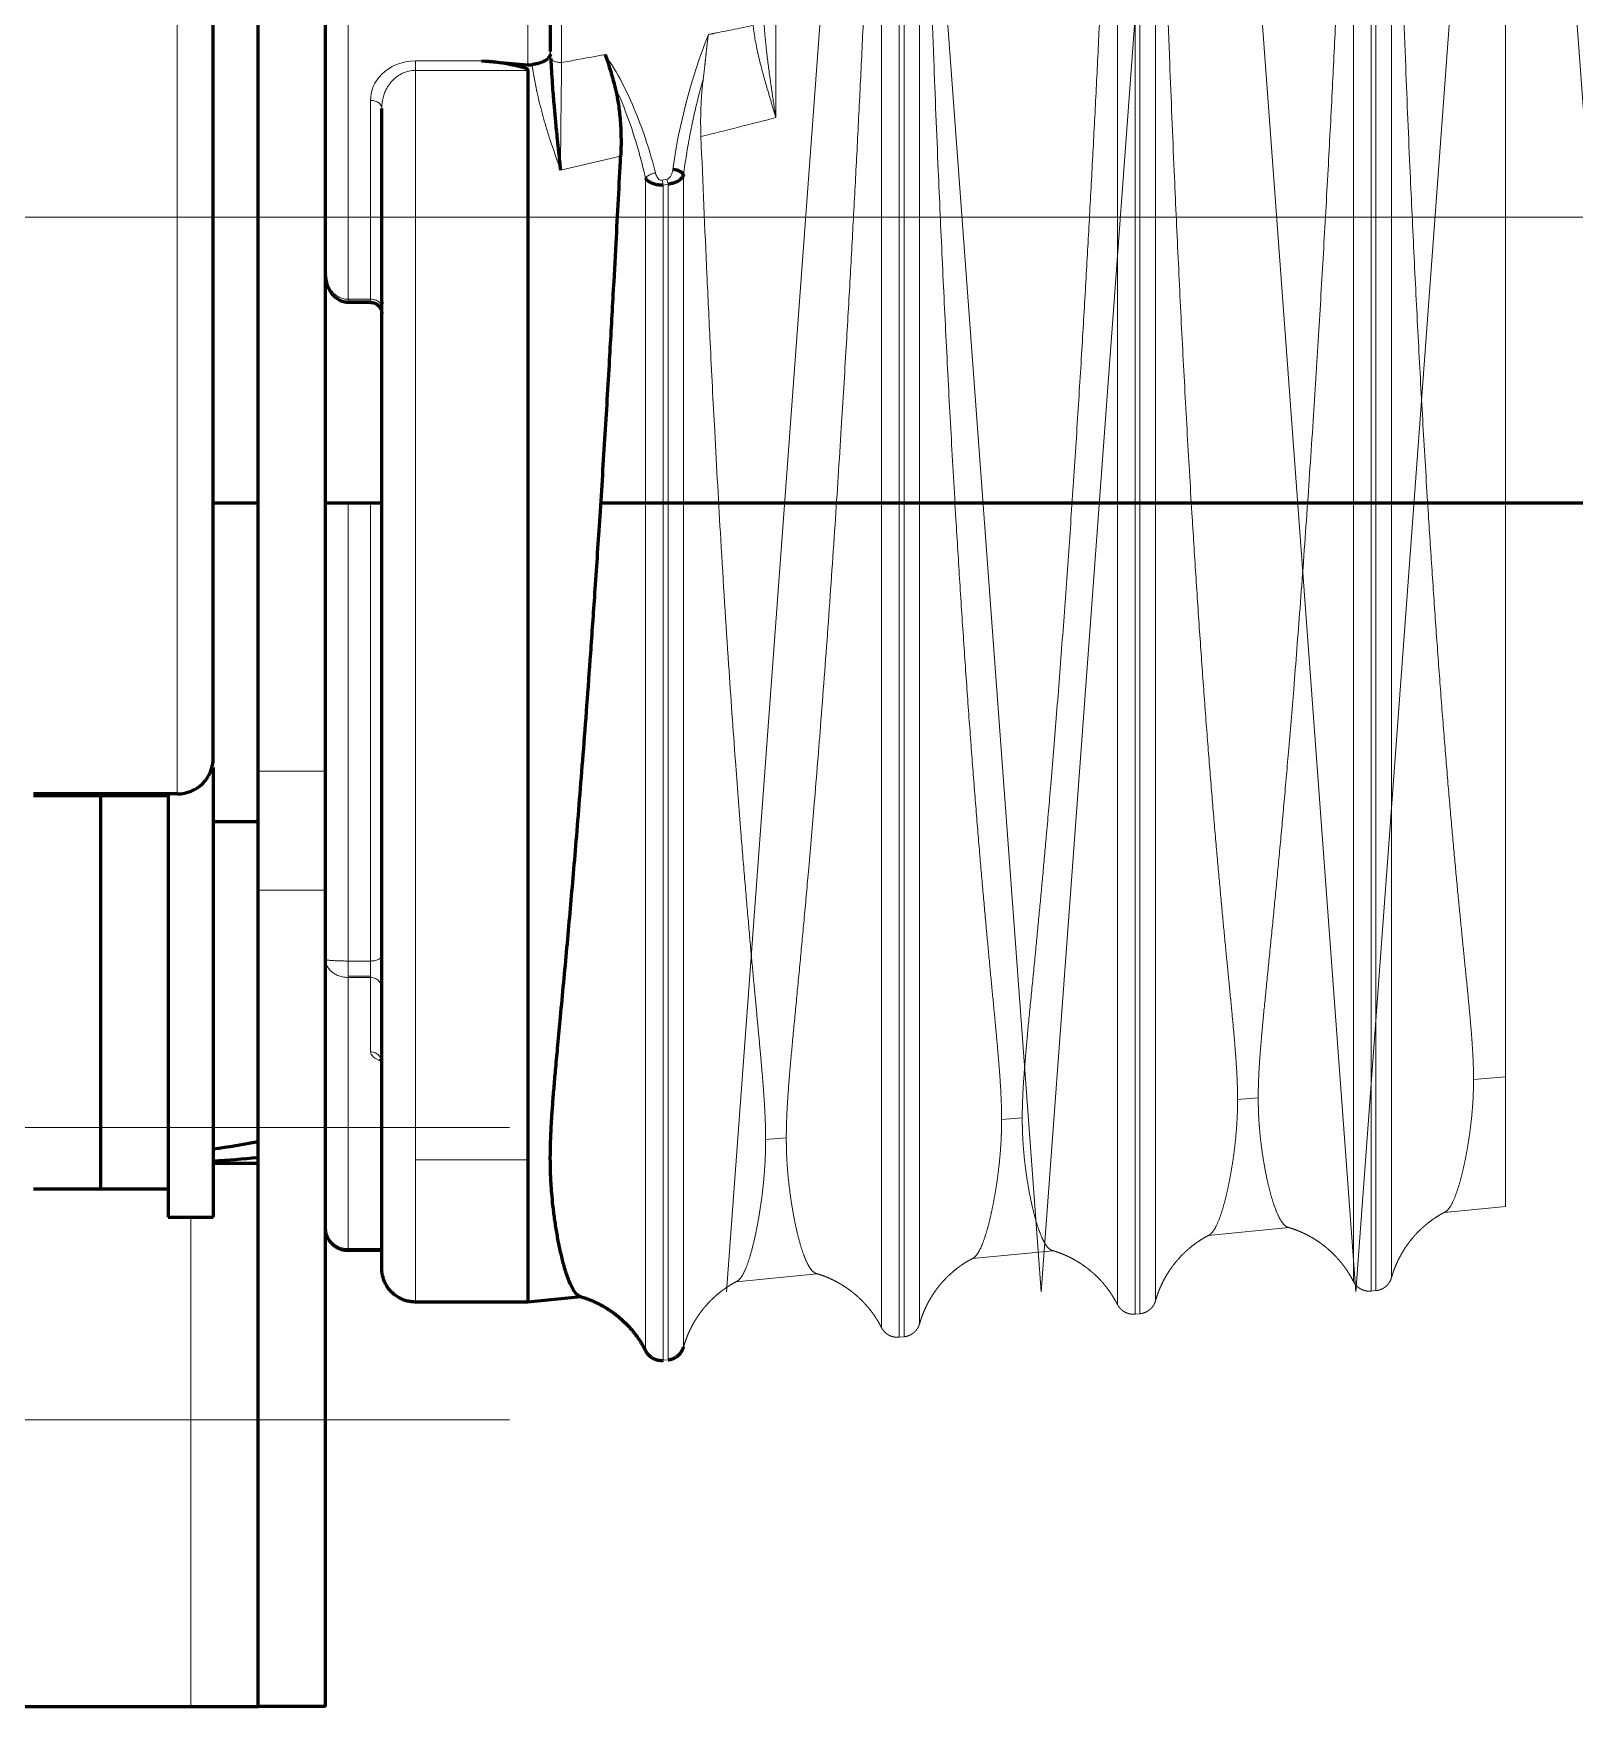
# Model space of a CAD drawing. Header units: millimetres. Extents: x 0 to 1680, y 0 to 594.
# Drawn here: x 594.51 to 596.31, y 228.252 to 230.205 of the extents above; entities that cross this region are included whole.
import ezdxf

# ---------------------------------------------------------------- set-up
doc = ezdxf.new("R2010")
doc.units = ezdxf.units.MM
for name, pattern in [('K5LT_AXLED', [19.5, 15, -1.5, 1.5, -1.5]), ('K5LT_BASIC', [0]), ('K5LT_DASHED', [6, 4, -2]), ('K5LT_THIN', [0])]:
    doc.linetypes.add(name, pattern=pattern)
doc.layers.add('Системный слой', color=7, linetype='Continuous')

# ---------------------------------------------------------------- blocks, each defined once
blk = doc.blocks.new('U43')
at = {"layer": 'Системный слой', "color": 30, "linetype": 'K5LT_AXLED', "lineweight": 18, "true_color": 0xff8000}
for p, q in [((587.7063, 229.9907), (595.7226, 229.9907)), ((590.8038, 228.9276), (595.0663, 228.9276)), ((590.8038, 228.5863), (595.0663, 228.5863))]:
    blk.add_line(p, q, dxfattribs=at)
blk = doc.blocks.new('U55')
at = {"layer": 'Системный слой', "color": 30, "linetype": 'K5LT_AXLED', "lineweight": 18, "true_color": 0xff8000}
for q in [(595.3196, 228.7357), (595.6871, 228.7357)]:
    blk.add_line((595.5034, 231.2295), q, dxfattribs=at)
blk = doc.blocks.new('U56')
at = {"layer": 'Системный слой', "color": 30, "linetype": 'K5LT_AXLED', "lineweight": 18, "true_color": 0xff8000}
for q in [(595.6871, 228.7357), (596.0546, 228.7357)]:
    blk.add_line((595.8709, 231.2295), q, dxfattribs=at)
blk = doc.blocks.new('U57')
at = {"layer": 'Системный слой', "color": 30, "linetype": 'K5LT_AXLED', "lineweight": 18, "true_color": 0xff8000}
for q in [(596.4221, 228.7357), (596.7896, 228.7357)]:
    blk.add_line((596.6059, 231.2295), q, dxfattribs=at)
blk = doc.blocks.new('U58')
at = {"layer": 'Системный слой', "color": 30, "linetype": 'K5LT_AXLED', "lineweight": 18, "true_color": 0xff8000}
for q in [(596.0546, 228.7357), (596.4221, 228.7357)]:
    blk.add_line((596.2384, 231.2295), q, dxfattribs=at)
blk = doc.blocks.new('U59')
at = {"layer": 'Системный слой', "color": 30, "linetype": 'K5LT_AXLED', "lineweight": 18, "true_color": 0xff8000}
for q in [(596.7896, 228.7357), (597.1571, 228.7357)]:
    blk.add_line((596.9734, 231.2295), q, dxfattribs=at)
blk = doc.blocks.new('U60')
at = {"layer": 'Системный слой', "color": 30, "linetype": 'K5LT_AXLED', "lineweight": 18, "true_color": 0xff8000}
for q in [(597.1571, 228.7357), (597.5246, 228.7357)]:
    blk.add_line((597.3409, 231.2295), q, dxfattribs=at)
blk = doc.blocks.new('U61')
at = {"layer": 'Системный слой', "color": 30, "linetype": 'K5LT_AXLED', "lineweight": 18, "true_color": 0xff8000}
for q in [(597.5246, 228.7357), (597.8921, 228.7357)]:
    blk.add_line((597.7084, 231.2295), q, dxfattribs=at)
blk = doc.blocks.new('U54')
at = {"layer": 'Системный слой'}
for name in ['U55', 'U56', 'U58', 'U57', 'U59', 'U60', 'U61']:
    blk.add_blockref(name, (0, 0), dxfattribs=at)

msp = doc.modelspace()

# ---------------------------------------------------------------- linework, layer by layer
at = {"layer": 'Системный слой', "color": 7, "linetype": 'K5LT_DASHED', "lineweight": 18}
for p, q in [((595.52128, 228.68288), (595.52128, 230.93294)), ((595.52696, 228.68343), (595.52696, 230.93251)), ((595.79691, 228.70981), (595.79691, 230.91226)), ((595.80258, 228.71036), (595.80258, 230.91183)), ((596.07253, 228.73674), (596.07253, 230.89158)), ((596.07821, 228.73729), (596.07821, 230.89115)), ((595.50053, 228.69424), (595.50053, 230.74862)), ((595.54512, 228.6986), (595.54512, 230.74591)), ((595.77616, 228.72117), (595.77616, 230.73185)), ((595.82074, 228.72553), (595.82074, 230.72914)), ((596.05178, 228.7481), (596.05178, 230.71508)), ((596.09637, 228.75246), (596.09637, 230.71237)), ((596.22944, 230.53331), (596.22944, 228.98706)), ((595.37712, 230.24659), (595.37712, 230.10709)), ((596.22944, 228.98706), (596.19218, 228.98389)), ((596.22944, 228.98706), (596.22944, 228.83553)), ((595.94069, 228.96251), (595.91656, 228.96045)), ((595.66506, 228.93907), (595.64093, 228.93702)), ((595.38944, 228.91564), (595.36531, 228.91358)), ((596.22944, 228.83553), (596.15783, 228.82853)), ((595.97676, 228.81084), (595.8822, 228.8016)), ((595.70113, 228.78391), (595.60658, 228.77467)), ((595.42551, 228.75698), (595.33095, 228.74774)), ((596.07253, 228.73674), (596.07821, 228.73729)), ((595.79691, 228.70981), (595.80258, 228.71036)), ((595.52128, 228.68288), (595.52696, 228.68343)), ((595.24566, 228.65595), (595.25133, 228.65651))]:
    msp.add_line(p, q, dxfattribs=at)
at = {"layer": 'Системный слой', "color": 5, "linetype": 'K5LT_BASIC', "lineweight": 60, "true_color": 0x0000ff}
for p, q in [((595.11381, 230.76085), (595.11381, 230.18445)), ((594.77256, 229.34399), (594.77256, 230.55842)), ((594.85131, 229.34399), (594.85131, 230.55842)), ((594.72006, 229.35936), (594.72006, 230.42738)), ((594.72006, 229.57724), (594.72006, 230.2728)), ((595.03335, 230.17333), (595.08756, 230.16876)), ((595.11147, 230.17652), (595.11122, 230.17626)), ((595.08756, 230.16226), (595.08756, 228.88997)), ((594.91694, 228.76334), (594.91694, 230.11778)), ((594.91694, 229.89152), (594.91694, 230.11778)), ((594.85131, 229.92566), (594.85131, 229.92558)), ((594.90381, 229.89133), (594.87756, 229.89133)), ((594.91694, 229.89152), (594.91694, 229.88953)), ((594.72006, 229.6573), (594.77256, 229.6573)), ((594.85131, 229.6573), (594.91694, 229.6573)), ((595.17291, 229.6573), (628.44652, 229.6573)), ((594.7185, 229.348), (594.72006, 229.348)), ((594.72006, 229.348), (594.72006, 228.823)), ((594.77256, 229.20497), (594.77256, 229.34399)), ((594.85131, 229.20497), (594.85131, 229.34399)), ((594.67806, 229.31736), (594.51006, 229.31736)), ((594.58881, 229.31519), (594.51006, 229.31519)), ((594.58881, 228.85581), (594.58881, 229.31519)), ((594.66756, 229.31519), (594.58881, 229.31519)), ((594.58881, 229.31476), (594.58881, 229.31519)), ((594.58881, 228.85581), (594.58881, 229.31476)), ((594.66756, 229.31736), (594.66756, 228.823)), ((594.72006, 229.285), (594.77256, 229.285)), ((594.77256, 228.25161), (594.77256, 229.20497)), ((594.85131, 228.25161), (594.85131, 229.20497)), ((594.72006, 228.886), (594.77256, 228.886)), ((595.08756, 228.88997), (595.08756, 228.72397)), ((594.58881, 228.85581), (594.51006, 228.85581)), ((594.66756, 228.85581), (594.58881, 228.85581)), ((594.66756, 228.823), (594.72006, 228.823)), ((594.91694, 228.7841), (594.87756, 228.7841)), ((595.08756, 228.72396), (594.95631, 228.72396)), ((595.14988, 228.73005), (595.08756, 228.72396)), ((593.90631, 228.25161), (594.69381, 228.25161)), ((594.69381, 228.25161), (594.77256, 228.25161)), ((594.85131, 228.25161), (594.77256, 228.25161))]:
    msp.add_line(p, q, dxfattribs=at)
at = {"layer": 'Системный слой', "color": 7, "linetype": 'K5LT_THIN', "lineweight": 18}
for p, q in [((594.87756, 230.74195), (594.87756, 229.89501)), ((595.08756, 230.16876), (595.08756, 230.74195)), ((595.12694, 230.75148), (595.12694, 230.17131)), ((594.67806, 230.45718), (594.67806, 229.31736)), ((594.95631, 230.17333), (595.03335, 230.17333)), ((594.95631, 230.16226), (594.95631, 230.17333)), ((595.08756, 230.16226), (594.95631, 230.16226)), ((594.95631, 230.16226), (594.95631, 228.88997)), ((594.90381, 229.89501), (594.90381, 230.12722)), ((595.19595, 230.06218), (595.12566, 230.04568)), ((595.22491, 228.66732), (595.22491, 230.03649)), ((595.24438, 230.03393), (595.25005, 230.03505)), ((595.26949, 228.67167), (595.26949, 230.04037)), ((595.25133, 230.02944), (595.24566, 230.02832)), ((595.24566, 228.65595), (595.24566, 230.02832)), ((595.25133, 228.65651), (595.25133, 230.02944)), ((594.85131, 229.92566), (594.85131, 229.92558)), ((594.87756, 229.89501), (594.90381, 229.89501)), ((594.87756, 229.89303), (594.87756, 229.89501)), ((594.87756, 229.89303), (594.90381, 229.89303)), ((594.87756, 229.89133), (594.87756, 229.89303)), ((594.90381, 229.89303), (594.90381, 229.89501)), ((594.90381, 229.89133), (594.90381, 229.89303)), ((594.87756, 229.6573), (594.87756, 229.12221)), ((594.90381, 229.12221), (594.90381, 229.6573)), ((594.85131, 229.34399), (594.77256, 229.34399)), ((594.85131, 229.20497), (594.77256, 229.20497)), ((594.87756, 229.12221), (594.90381, 229.12221)), ((594.87756, 229.12221), (594.87756, 229.10432)), ((594.90381, 229.12221), (594.90381, 229.10432)), ((594.87756, 229.10432), (594.87756, 229.10307)), ((594.87756, 229.10432), (594.90381, 229.10432)), ((594.87756, 229.10307), (594.87756, 228.78635)), ((594.90381, 229.10307), (594.87756, 229.10307)), ((594.90381, 229.10432), (594.90381, 229.10307)), ((594.90381, 229.01623), (594.90381, 229.10307)), ((594.95631, 228.88997), (595.08756, 228.88997)), ((594.95631, 228.88997), (594.95631, 228.72396)), ((594.69381, 228.823), (594.69381, 228.25161)), ((594.87756, 228.78635), (594.91694, 228.78635)), ((594.87756, 228.78635), (594.87756, 228.7841))]:
    msp.add_line(p, q, dxfattribs=at)
at = {"layer": 'Системный слой', "color": 30, "linetype": 'K5LT_AXLED', "lineweight": 18, "true_color": 0xff8000}
msp.add_line((585.63256, 229.99068), (661.9513, 229.99068), dxfattribs=at)
at = {"layer": 'Системный слой', "color": 7, "linetype": 'K5LT_THIN', "lineweight": 18}
for centre, radius, start, end in [((639.56681, 229.65703), 44.44285, 179.336981, 179.498952), ((595.14214, 230.00773), 0.10554, 11.2485, 14.37346), ((595.14804, 230.00885), 0.10533, 11.27441, 14.39955)]:
    msp.add_arc(centre, radius, start, end, dxfattribs=at)
at = {"layer": 'Системный слой', "color": 5, "linetype": 'K5LT_BASIC', "lineweight": 60, "true_color": 0x0000ff}
for centre, radius, start, end in [((595.08935, 230.18972), 0.02104, 265.13092, 278.60316), ((594.67806, 229.35936), 0.042, 270, 0)]:
    msp.add_arc(centre, radius, start, end, dxfattribs=at)
for centre, start_param, end_param in [((594.68572, 229.0855), 4.7277641, 4.8241751), ((594.82003, 229.0855), 4.4816555, 4.5783551)]:
    msp.add_ellipse(centre, major_axis=(0.54751, 0.07717), ratio=0.3360168, start_param=start_param, end_param=end_param, dxfattribs=at)
at = {"layer": 'Системный слой', "color": 7, "linetype": 'K5LT_DASHED', "lineweight": 18}
for points, knots in [([(595.38944, 228.91564), (595.38944, 228.92029), (595.38957, 228.93005), (595.3902, 228.94657), (595.3914, 228.96652), (595.39347, 228.99296), (595.39665, 229.02799), (595.40081, 229.07128), (595.40543, 229.11928), (595.41029, 229.17106), (595.4157, 229.23084), (595.42215, 229.30563), (595.42979, 229.40005), (595.43811, 229.51078), (595.44623, 229.62784), (595.45332, 229.73792), (595.45916, 229.83446), (595.46394, 229.91777), (595.46814, 229.99438), (595.47208, 230.06943), (595.47589, 230.14528), (595.47956, 230.22185), (595.4831, 230.29898), (595.48643, 230.37519), (595.48952, 230.44914), (595.49232, 230.51955), (595.49482, 230.58525), (595.4969, 230.64243), (595.49851, 230.68863), (595.49967, 230.7226), (595.50028, 230.741), (595.50053, 230.74862)], [0, 0, 0, 0, 0.5382859, 1.0757635, 1.6706705, 2.3929289, 3.3241449, 4.3677947, 5.4051982, 6.3813879, 7.4447326, 8.7702029, 10.3892509, 12.2297133, 14.0795086, 15.7757178, 17.1757775, 18.3697817, 19.4706051, 20.5867136, 21.718107, 22.8571429, 24, 25.1428571, 26.2857143, 27.4285714, 28.5714286, 29.7142857, 30.6666667, 31.4285714, 32, 32, 32, 32]), ([(595.54512, 230.74591), (595.54594, 230.70438), (595.54736, 230.63908), (595.54987, 230.5394), (595.55252, 230.44396), (595.55638, 230.3201), (595.56123, 230.18395), (595.56645, 230.05456), (595.57146, 229.94226), (595.57645, 229.83925), (595.5818, 229.73759), (595.58704, 229.64595), (595.59208, 229.56409), (595.59679, 229.49211), (595.60159, 229.42314), (595.60636, 229.3587), (595.61103, 229.2993), (595.61541, 229.24634), (595.61957, 229.19861), (595.6234, 229.1563), (595.62701, 229.11777), (595.63055, 229.08075), (595.63382, 229.04665), (595.63651, 229.01739), (595.63832, 228.99557), (595.63949, 228.9789), (595.64024, 228.96553), (595.64068, 228.95435), (595.64087, 228.94607), (595.64092, 228.94072), (595.64093, 228.93793), (595.64093, 228.93716), (595.64093, 228.93702)], [0, 0, 0, 0, 2.3571429, 3.5357143, 5.1071429, 7.0714286, 9.4285714, 11.3928571, 12.9642857, 14.5357143, 16.1071429, 17.6785714, 18.8571429, 20.0357143, 21.1924603, 22.327381, 23.4186508, 24.4880952, 25.4724206, 26.3934524, 27.2097222, 27.9845238, 28.8082931, 29.5195222, 30.118211, 30.5541611, 31.0097542, 31.4830864, 31.9526113, 32.3641019, 32.7194618, 33, 33, 33, 33]), ([(595.66506, 228.93907), (595.66506, 228.94359), (595.66519, 228.95304), (595.66581, 228.96905), (595.667, 228.98839), (595.66904, 229.014), (595.67218, 229.04795), (595.67631, 229.08997), (595.68079, 229.13543), (595.68507, 229.17993), (595.68912, 229.22333), (595.69349, 229.27168), (595.69875, 229.33224), (595.70489, 229.40666), (595.71143, 229.49084), (595.71781, 229.57799), (595.72391, 229.66643), (595.72962, 229.75399), (595.73487, 229.83905), (595.73951, 229.91813), (595.74372, 229.99315), (595.74767, 230.06663), (595.75148, 230.14089), (595.75516, 230.21585), (595.7587, 230.29135), (595.76204, 230.36594), (595.76512, 230.43834), (595.76793, 230.50729), (595.77043, 230.57165), (595.77251, 230.62769), (595.77413, 230.67299), (595.77529, 230.70631), (595.7759, 230.72437), (595.77616, 230.73185)], [0, 0, 0, 0, 0.5707763, 1.1406657, 1.7713629, 2.5368932, 3.5236118, 4.6292852, 5.7283501, 6.6745739, 7.5124867, 8.4114265, 9.5618437, 10.9906599, 12.4980677, 13.9777981, 15.4064337, 16.8739216, 18.2447662, 19.5154194, 20.6862812, 21.8729334, 23.0753762, 24.2857143, 25.5, 26.7142857, 27.9285714, 29.1428571, 30.3571429, 31.5714286, 32.5833333, 33.3928571, 34, 34, 34, 34]), ([(595.82074, 230.72914), (595.82156, 230.6885), (595.82299, 230.62462), (595.8255, 230.5271), (595.82814, 230.43373), (595.83201, 230.31257), (595.83685, 230.17939), (595.84208, 230.05283), (595.84708, 229.94298), (595.85207, 229.84223), (595.85743, 229.74281), (595.86267, 229.65319), (595.86771, 229.57313), (595.87242, 229.50273), (595.87723, 229.43529), (595.88201, 229.37228), (595.88667, 229.31423), (595.89106, 229.26249), (595.89521, 229.21587), (595.89904, 229.17455), (595.90265, 229.13691), (595.90619, 229.10076), (595.90946, 229.06748), (595.91214, 229.03897), (595.91393, 229.01775), (595.9151, 229.00156), (595.91585, 228.98854), (595.91629, 228.97759), (595.91649, 228.9694), (595.91655, 228.96408), (595.91656, 228.96132), (595.91656, 228.96058), (595.91656, 228.96045)], [0, 0, 0, 0, 2.3571429, 3.5357143, 5.1071429, 7.0714286, 9.4285714, 11.3928571, 12.9642857, 14.5357143, 16.1071429, 17.6785714, 18.8571429, 20.0357143, 21.1924603, 22.327381, 23.4186508, 24.4880952, 25.4724206, 26.3934524, 27.2097222, 27.9845238, 28.8071235, 29.5160134, 30.1111934, 30.5424651, 30.9933798, 31.4643728, 31.9362369, 32.3529907, 32.7141986, 33, 33, 33, 33]), ([(595.94069, 228.96251), (595.94069, 228.96686), (595.94081, 228.97598), (595.94142, 228.99142), (595.94258, 229.01005), (595.94457, 229.03473), (595.94766, 229.06746), (595.95174, 229.10805), (595.95631, 229.15339), (595.961, 229.20106), (595.96579, 229.25134), (595.97079, 229.30609), (595.97628, 229.36897), (595.9826, 229.44503), (595.98979, 229.53726), (595.99738, 229.64181), (596.0046, 229.7487), (596.01106, 229.85091), (596.01689, 229.94911), (596.0222, 230.04402), (596.02699, 230.13468), (596.03114, 230.21762), (596.03483, 230.29513), (596.03816, 230.36844), (596.04122, 230.439), (596.04396, 230.50557), (596.04639, 230.56704), (596.04838, 230.61982), (596.04991, 230.66181), (596.05099, 230.6922), (596.05155, 230.70842), (596.05178, 230.71508)], [0, 0, 0, 0, 0.5366761, 1.0725047, 1.6654681, 2.3851155, 3.3125623, 4.3517361, 5.3847028, 6.3575944, 7.3240317, 8.3483545, 9.4429767, 10.7224685, 12.3047903, 14.064353, 15.7655094, 17.2928154, 18.7399505, 20.2197897, 21.59463, 22.8571429, 24, 25.1428571, 26.2857143, 27.4285714, 28.5714286, 29.7142857, 30.6666667, 31.4285714, 32, 32, 32, 32]), ([(596.09637, 230.71237), (596.09719, 230.67263), (596.09861, 230.61016), (596.10112, 230.5148), (596.10377, 230.42351), (596.10763, 230.30505), (596.11247, 230.17484), (596.1177, 230.05111), (596.1227, 229.94372), (596.1277, 229.84522), (596.13306, 229.74803), (596.1383, 229.66042), (596.14334, 229.58216), (596.14806, 229.51335), (596.15287, 229.44742), (596.15765, 229.38586), (596.16232, 229.32914), (596.1667, 229.27862), (596.17085, 229.23311), (596.17469, 229.19278), (596.1783, 229.15603), (596.18184, 229.12074), (596.1851, 229.08828), (596.18777, 229.06052), (596.18958, 229.03966), (596.19077, 229.02339), (596.19154, 229.01015), (596.19195, 228.99972), (596.19212, 228.99235), (596.19217, 228.98764), (596.19218, 228.98484), (596.19218, 228.98403), (596.19218, 228.98389)], [0, 0, 0, 0, 2.3571429, 3.5357143, 5.1071429, 7.0714286, 9.4285714, 11.3928571, 12.9642857, 14.5357143, 16.1071429, 17.6785714, 18.8571429, 20.0357143, 21.1924603, 22.327381, 23.4186508, 24.4880952, 25.4724206, 26.3934524, 27.2097222, 27.9845238, 28.8058254, 29.5121191, 30.1034049, 30.5496115, 31.0312229, 31.525747, 31.9487948, 32.3208582, 32.6624292, 33, 33, 33, 33]), ([(595.29838, 230.20412), (595.30158, 230.20475), (595.30477, 230.20539), (595.30796, 230.20602), (595.32221, 230.20886), (595.33645, 230.21172), (595.35069, 230.21461)], [0, 0, 0, 0, 0.1831058, 0.1831058, 0.1831058, 1, 1, 1, 1]), ([(595.37712, 230.10709), (595.37517, 230.11383), (595.37138, 230.12664), (595.36599, 230.1449), (595.36116, 230.16212), (595.35522, 230.18549), (595.35193, 230.20297), (595.35069, 230.21461)], [0, 0, 0, 0, 1.4594093, 2.7782284, 3.9858561, 5.2528411, 8, 8, 8, 8]), ([(595.36327, 230.22042), (595.3635, 230.21622), (595.36408, 230.20791), (595.36522, 230.19554), (595.36724, 230.17676), (595.36996, 230.15613), (595.37365, 230.13067), (595.37585, 230.11592), (595.37712, 230.10709)], [0, 0, 0, 0, 1.0297514, 2.0282955, 2.9956323, 5.551145, 6.9421733, 9, 9, 9, 9]), ([(595.29252, 230.15328), (595.29309, 230.15769), (595.29386, 230.16425), (595.29488, 230.17358), (595.29572, 230.18138), (595.29686, 230.19187), (595.29776, 230.1994), (595.29838, 230.20412)], [0, 0, 0, 0, 2, 3, 4.3333333, 5.6666667, 8, 8, 8, 8]), ([(595.28974, 230.08496), (595.28948, 230.09126), (595.28931, 230.10117), (595.28953, 230.11499), (595.29001, 230.1262), (595.29092, 230.13914), (595.29185, 230.14801), (595.29253, 230.15328)], [0, 0, 0, 0, 2.1481481, 3.4074074, 4.8148148, 6.0925926, 8, 8, 8, 8]), ([(595.28974, 230.08496), (595.29192, 230.03098), (595.29541, 229.95045), (595.30085, 229.83598), (595.30618, 229.73193), (595.3133, 229.60514), (595.32139, 229.47616), (595.32933, 229.36317), (595.33565, 229.28078), (595.34072, 229.21878), (595.34494, 229.16972), (595.34883, 229.12625), (595.35228, 229.08886), (595.35537, 229.05593), (595.35828, 229.02479), (595.36091, 228.99563), (595.36302, 228.96943), (595.36428, 228.94971), (595.36494, 228.93483), (595.36525, 228.92354), (595.36531, 228.91675), (595.36531, 228.91358)], [0, 0, 0, 0, 2.4444444, 3.6666667, 5.2962963, 7.3333333, 9.7777778, 11.7718107, 13.3154321, 14.3656379, 15.3728395, 16.2691358, 17.0975309, 17.8331276, 18.5438272, 19.358642, 20.0987654, 20.7641975, 21.2010288, 21.612963, 22, 22, 22, 22]), ([(596.19218, 228.98389), (596.19218, 228.98153), (596.19214, 228.97599), (596.19188, 228.96647), (596.19126, 228.95458), (596.19016, 228.94127), (596.18861, 228.9275), (596.18673, 228.91411), (596.18457, 228.90112), (596.18216, 228.88863), (596.17941, 228.87621), (596.1761, 228.86334), (596.17181, 228.8496), (596.16633, 228.8367), (596.16187, 228.83087), (596.15928, 228.82928), (596.15888, 228.82909)], [0, 0, 0, 0, 0.5113944, 1.1926064, 2.0429887, 3.0612467, 4.0769156, 5.1006807, 6.1445217, 7.2311035, 8.3617208, 9.705703, 11.4213652, 13.7184966, 16.4986594, 17, 17, 17, 17]), ([(595.91656, 228.96045), (595.91656, 228.958), (595.91651, 228.95225), (595.91625, 228.94237), (595.91561, 228.93006), (595.91449, 228.91629), (595.9129, 228.90207), (595.91099, 228.88826), (595.90879, 228.87489), (595.90635, 228.86205), (595.90356, 228.84928), (595.90018, 228.83602), (595.89591, 228.82232), (595.89085, 228.81039), (595.88649, 228.80429), (595.88393, 228.80249), (595.88322, 228.80213)], [0, 0, 0, 0, 0.5151573, 1.2014709, 2.0583781, 3.0847533, 4.1088774, 5.1417821, 6.1956245, 7.2935935, 8.4368145, 9.8037057, 11.568183, 13.7684063, 16.0868246, 17, 17, 17, 17]), ([(595.97554, 228.8112), (595.97428, 228.81157), (595.97141, 228.81327), (595.96709, 228.81875), (595.96263, 228.82762), (595.95853, 228.83862), (595.95472, 228.85148), (595.95105, 228.86656), (595.94773, 228.88329), (595.94505, 228.90014), (595.94328, 228.91442), (595.94213, 228.92646), (595.94139, 228.93686), (595.94097, 228.94582), (595.94078, 228.95289), (595.9407, 228.95804), (595.94069, 228.96144), (595.94069, 228.9624), (595.94069, 228.96251)], [0, 0, 0, 0, 1.5180738, 3.4693594, 5.2653387, 6.9458336, 8.4351822, 9.8488687, 11.3427168, 12.6220426, 13.686846, 14.4635341, 15.2860958, 16.1181737, 16.8619696, 17.5642353, 18.2717229, 19, 19, 19, 19]), ([(595.69994, 228.78426), (595.69854, 228.78467), (595.69553, 228.78659), (595.69108, 228.79263), (595.68665, 228.8019), (595.68259, 228.8133), (595.6788, 228.8266), (595.67515, 228.8422), (595.67186, 228.85943), (595.66925, 228.8766), (595.66757, 228.89075), (595.66652, 228.90209), (595.66587, 228.91128), (595.66547, 228.91918), (595.66524, 228.92574), (595.66512, 228.93102), (595.66508, 228.93504), (595.66506, 228.93829), (595.66507, 228.93915), (595.66506, 228.93907)], [0, 0, 0, 0, 1.7602864, 3.7961542, 5.6699836, 7.4233228, 8.97723, 10.4521955, 12.0008212, 13.3156494, 14.3966804, 15.1272264, 15.8589692, 16.5571913, 17.1920341, 17.8117366, 18.4305245, 19.0218495, 20, 20, 20, 20]), ([(595.64093, 228.93702), (595.64093, 228.93447), (595.64089, 228.92852), (595.64062, 228.91828), (595.63996, 228.90554), (595.63881, 228.89133), (595.6372, 228.87666), (595.63525, 228.86244), (595.63302, 228.84868), (595.63055, 228.83549), (595.62772, 228.8224), (595.62443, 228.80937), (595.62053, 228.79663), (595.61627, 228.786), (595.61186, 228.7785), (595.60898, 228.7759), (595.60756, 228.77519)], [0, 0, 0, 0, 0.5187145, 1.2098517, 2.0729295, 3.1069838, 4.1391097, 5.1806687, 6.2439865, 7.3527503, 8.5079241, 9.8910186, 11.5105025, 13.3862064, 15.1923597, 17, 17, 17, 17]), ([(595.36531, 228.91358), (595.36531, 228.90992), (595.36523, 228.90258), (595.36487, 228.89163), (595.36419, 228.87944), (595.363, 228.86481), (595.36098, 228.84675), (595.35807, 228.82689), (595.35444, 228.80703), (595.35034, 228.78878), (595.34588, 228.77293), (595.34115, 228.76027), (595.33645, 228.75182), (595.33337, 228.74897), (595.33189, 228.74824)], [0, 0, 0, 0, 0.6295506, 1.2649304, 1.9061394, 2.7805153, 3.9055456, 5.2928886, 6.7501818, 8.277425, 9.8979349, 11.588395, 13.3488051, 15, 15, 15, 15]), ([(595.42434, 228.75733), (595.42295, 228.75774), (595.41998, 228.75965), (595.41557, 228.76569), (595.41118, 228.77497), (595.4071, 228.78656), (595.40327, 228.80021), (595.39962, 228.81609), (595.39637, 228.83343), (595.39382, 228.8503), (595.39205, 228.86513), (595.39094, 228.87717), (595.39025, 228.88713), (595.38984, 228.8954), (595.3896, 228.90237), (595.38949, 228.90803), (595.38945, 228.91236), (595.38944, 228.91506), (595.38944, 228.91566), (595.38944, 228.91564)], [0, 0, 0, 0, 1.7459601, 3.7417167, 5.6294448, 7.3565152, 8.9506275, 10.4766978, 11.9234686, 13.2395175, 14.2842502, 15.1377794, 15.869634, 16.5769022, 17.2511726, 17.9094709, 18.5812244, 19.2810067, 20, 20, 20, 20])]:
    msp.add_open_spline(points, degree=3, knots=knots, dxfattribs=at)
at = {"layer": 'Системный слой', "color": 7, "linetype": 'K5LT_THIN', "lineweight": 18}
for points in [[(595.25686, 230.04656), (595.26431, 230.10022), (595.27846, 230.15295), (595.29838, 230.20412)], [(595.11433, 230.17598), (595.1137, 230.17621), (595.11273, 230.17639), (595.11147, 230.17652)], [(595.11381, 230.18445), (595.11381, 230.18332), (595.11392, 230.18218), (595.11414, 230.18108)], [(595.11414, 230.18108), (595.11419, 230.17938), (595.11426, 230.17768), (595.11433, 230.17598)], [(594.91683, 229.00482), (594.90792, 229.00814), (594.90381, 229.01218), (594.90381, 229.01623)]]:
    msp.add_open_spline(points, degree=3, dxfattribs=at)
for points, knots in [([(594.90381, 230.12722), (594.90381, 230.13814), (594.90797, 230.14896), (594.92596, 230.16678), (594.94049, 230.17333), (594.95631, 230.17333)], [0, 0, 0, 0, 0.5, 0.5, 1, 1, 1, 1]), ([(595.11381, 230.18445), (595.11381, 230.18332), (595.1136, 230.18163), (595.11273, 230.17887), (595.1119, 230.17728), (595.11122, 230.17626)], [0, 0, 0, 0, 2.3999995, 3.5999993, 6, 6, 6, 6]), ([(595.12694, 230.17131), (595.12592, 230.17131), (595.124, 230.17142), (595.12138, 230.17187), (595.11914, 230.17252), (595.11723, 230.17336), (595.11548, 230.1745), (595.11465, 230.17543), (595.11433, 230.17598)], [0, 0, 0, 0, 1.6229361, 3.0688085, 4.3930608, 5.7505499, 7.1250114, 9, 9, 9, 9]), ([(595.12694, 230.17131), (595.13334, 230.17249), (595.13973, 230.17368), (595.15665, 230.17684), (595.16718, 230.17881), (595.1777, 230.1808)], [0, 0, 0, 0, 0.3778973, 0.3778973, 1, 1, 1, 1]), ([(595.1777, 230.1808), (595.1925, 230.15963), (595.20373, 230.13684), (595.22285, 230.0904), (595.23054, 230.06668), (595.2366, 230.04253)], [0, 0, 0, 0, 0.5, 0.5, 1, 1, 1, 1]), ([(594.95631, 230.16226), (594.95095, 230.16226), (594.94414, 230.16057), (594.93693, 230.15664), (594.93323, 230.15401), (594.93015, 230.15126), (594.92755, 230.14844), (594.92524, 230.14543), (594.92309, 230.14203), (594.92102, 230.13796), (594.91911, 230.13296), (594.91775, 230.12752), (594.91706, 230.1223), (594.91694, 230.11916), (594.91694, 230.11778)], [0, 0, 0, 0, 3.1415454, 4.2039199, 5.1715434, 6.0630868, 6.923256, 7.7621889, 8.7030502, 9.8009799, 11.0755092, 12.6496254, 13.9676786, 15, 15, 15, 15]), ([(595.12566, 230.04568), (595.12005, 230.06173), (595.11174, 230.08599), (595.09998, 230.12702), (595.09472, 230.15204), (595.0925, 230.16892)], [0, 0, 0, 0, 2.3999995, 3.5999993, 6, 6, 6, 6]), ([(595.29253, 230.15328), (595.29045, 230.14586), (595.2865, 230.13098), (595.28123, 230.10858), (595.27661, 230.08616), (595.27264, 230.06344), (595.27046, 230.04816), (595.26949, 230.04037)], [0, 0, 0, 0, 1.5999997, 3.1979854, 4.7862026, 6.3646512, 8, 8, 8, 8]), ([(595.22491, 230.03649), (595.22324, 230.04387), (595.21974, 230.05818), (595.21395, 230.07857), (595.208, 230.09699), (595.2001, 230.11884), (595.19357, 230.13435), (595.18886, 230.14441)], [0, 0, 0, 0, 1.5999997, 3.1099373, 4.4696009, 5.6789905, 8, 8, 8, 8]), ([(594.91694, 230.11778), (594.91694, 230.11855), (594.91669, 230.11998), (594.91572, 230.12191), (594.91434, 230.12351), (594.9126, 230.12487), (594.91051, 230.12597), (594.90823, 230.12673), (594.90597, 230.12714), (594.90451, 230.12722), (594.90381, 230.12722)], [0, 0, 0, 0, 1.7091194, 3.1999565, 4.5271743, 5.8884543, 7.2930028, 8.652642, 9.8913765, 11, 11, 11, 11]), ([(595.22491, 230.03649), (595.22528, 230.03699), (595.22617, 230.03792), (595.22791, 230.03922), (595.22995, 230.04038), (595.23281, 230.04161), (595.23515, 230.04225), (595.2366, 230.04253)], [0, 0, 0, 0, 1.488801, 2.8664032, 4.1943907, 5.633577, 8, 8, 8, 8]), ([(595.2366, 230.04253), (595.23666, 230.0423), (595.23672, 230.04207), (595.23678, 230.04184), (595.23726, 230.04016), (595.23791, 230.03848), (595.23892, 230.03698), (595.2394, 230.03626), (595.23998, 230.03556), (595.24069, 230.03499), (595.2411, 230.03466), (595.24157, 230.03436), (595.24209, 230.03416), (595.24244, 230.03402), (595.24282, 230.03392), (595.24321, 230.03388), (595.2436, 230.03384), (595.244, 230.03386), (595.24438, 230.03393)], [0, 0, 0, 0, 0.0585687, 0.0585687, 0.0585687, 0.4964387, 0.4964387, 0.4964387, 0.7071602, 0.7071602, 0.7071602, 0.8303931, 0.8303931, 0.8303931, 0.9150687, 0.9150687, 0.9150687, 1, 1, 1, 1]), ([(595.25005, 230.03505), (595.25037, 230.03511), (595.25068, 230.03521), (595.25097, 230.03533), (595.25167, 230.03564), (595.25228, 230.03611), (595.2528, 230.03663), (595.25331, 230.03714), (595.25375, 230.03772), (595.25413, 230.03831), (595.25536, 230.04024), (595.25607, 230.04243), (595.25652, 230.04461), (595.25666, 230.04526), (595.25677, 230.04591), (595.25686, 230.04656)], [0, 0, 0, 0, 0.0613207, 0.0613207, 0.0613207, 0.2133355, 0.2133355, 0.2133355, 0.3624585, 0.3624585, 0.3624585, 0.8544461, 0.8544461, 0.8544461, 1, 1, 1, 1]), ([(594.85131, 229.92558), (594.85131, 229.92403), (594.85152, 229.92095), (594.85243, 229.91643), (594.8538, 229.91244), (594.85547, 229.90896), (594.85739, 229.90593), (594.85958, 229.90323), (594.86199, 229.9009), (594.86459, 229.89893), (594.86734, 229.89735), (594.87023, 229.89616), (594.87369, 229.89523), (594.87614, 229.89501), (594.87756, 229.89501)], [0, 0, 0, 0, 1.6081926, 3.100732, 4.4303285, 5.5744623, 6.6962614, 7.7878589, 8.8717748, 9.9306119, 11.0282998, 12.1300728, 13.2643214, 15, 15, 15, 15]), ([(594.91694, 229.88556), (594.91694, 229.88633), (594.91669, 229.88777), (594.91572, 229.88969), (594.91434, 229.8913), (594.9126, 229.89266), (594.91051, 229.89376), (594.90823, 229.89451), (594.90597, 229.89492), (594.90451, 229.89501), (594.90381, 229.89501)], [0, 0, 0, 0, 1.7091194, 3.1999565, 4.5271744, 5.8884543, 7.2930029, 8.6526421, 9.8913766, 11, 11, 11, 11]), ([(594.85131, 229.12402), (594.85131, 229.12393), (594.85147, 229.12377), (594.85218, 229.12354), (594.85324, 229.12333), (594.85465, 229.12312), (594.85643, 229.12293), (594.85852, 229.12277), (594.8608, 229.12262), (594.86323, 229.12249), (594.86583, 229.12239), (594.86861, 229.12231), (594.87154, 229.12225), (594.87457, 229.12221), (594.87657, 229.12221), (594.87756, 229.12221)], [0, 0, 0, 0, 1.5730702, 2.9409757, 4.1421931, 5.3650467, 6.5877476, 7.7899021, 8.9281785, 10.0243655, 11.1273095, 12.2783257, 13.4761494, 14.7104219, 16, 16, 16, 16]), ([(594.87756, 229.10307), (594.87644, 229.10306), (594.87428, 229.10317), (594.87112, 229.10366), (594.86817, 229.1044), (594.86534, 229.10542), (594.8626, 229.10674), (594.86007, 229.10833), (594.8578, 229.11015), (594.85582, 229.11218), (594.85416, 229.11442), (594.85286, 229.11677), (594.85195, 229.11921), (594.85142, 229.12164), (594.85131, 229.12324), (594.85131, 229.12402)], [0, 0, 0, 0, 1.4542361, 2.7232369, 3.8755775, 5.0543548, 6.2595689, 7.4428253, 8.613968, 9.80679, 11.0026852, 12.2510612, 13.4787733, 14.7341241, 16, 16, 16, 16]), ([(594.90381, 229.12221), (594.90488, 229.1222), (594.90688, 229.12233), (594.90955, 229.12281), (594.91179, 229.12348), (594.91368, 229.12434), (594.9152, 229.12537), (594.91626, 229.1265), (594.91682, 229.12761), (594.91694, 229.12833), (594.91694, 229.12867)], [0, 0, 0, 0, 1.7091194, 3.1999565, 4.5271744, 5.8884543, 7.2930029, 8.652642, 9.8913766, 11, 11, 11, 11]), ([(594.90381, 229.10307), (594.90488, 229.10307), (594.90688, 229.10283), (594.90955, 229.10189), (594.91179, 229.10056), (594.91368, 229.09888), (594.9152, 229.09686), (594.91626, 229.09465), (594.91682, 229.09248), (594.91694, 229.09106), (594.91694, 229.09039)], [0, 0, 0, 0, 1.7091194, 3.1999565, 4.5271744, 5.8884543, 7.2930029, 8.6526421, 9.8913766, 11, 11, 11, 11]), ([(594.90381, 229.01623), (594.90488, 229.01623), (594.90688, 229.01599), (594.90955, 229.01505), (594.91179, 229.01372), (594.91368, 229.01204), (594.9152, 229.01002), (594.91626, 229.00782), (594.91682, 229.00564), (594.91694, 229.00422), (594.91694, 229.00355)], [0, 0, 0, 0, 1.7091194, 3.1999565, 4.5271744, 5.8884543, 7.2930028, 8.652642, 9.8913766, 11, 11, 11, 11]), ([(594.87756, 228.78635), (594.87578, 228.78635), (594.87243, 228.78669), (594.86787, 228.78802), (594.86393, 228.78991), (594.86044, 228.79234), (594.85737, 228.79533), (594.85484, 228.79879), (594.85295, 228.80257), (594.85164, 228.8069), (594.85131, 228.80999), (594.85131, 228.8117)], [0, 0, 0, 0, 1.5614761, 2.9241485, 4.1406521, 5.3872988, 6.6710189, 7.9362276, 9.2045628, 10.4539056, 12, 12, 12, 12])]:
    msp.add_open_spline(points, degree=3, knots=knots, dxfattribs=at)
at = {"layer": 'Системный слой', "color": 5, "linetype": 'K5LT_BASIC', "lineweight": 60, "true_color": 0x0000ff}
for points, knots in [([(595.03335, 230.17333), (595.04468, 230.17312), (595.06641, 230.17004), (595.08629, 230.16479), (595.086, 230.16407), (595.08731, 230.16327), (595.08736, 230.16293), (595.08754, 230.16259), (595.08756, 230.16238), (595.08756, 230.16229), (595.08756, 230.16226)], [0, 0, 0, 0, 1.974359, 3.6666667, 4.7948718, 6.2051282, 7.6153846, 9.025641, 10.1538462, 11, 11, 11, 11]), ([(595.11122, 230.17626), (595.11046, 230.17549), (595.10912, 230.17444), (595.10694, 230.1732), (595.10525, 230.17239), (595.10362, 230.17172), (595.10213, 230.17119), (595.1007, 230.17073), (595.09906, 230.17026), (595.09721, 230.1698), (595.09501, 230.16933), (595.09343, 230.16906), (595.0925, 230.16892)], [0, 0, 0, 0, 2.7857143, 4.0238095, 5.244709, 6.4484127, 7.3082011, 8.1507937, 9.1825397, 10.3862434, 11.521164, 13, 13, 13, 13]), ([(595.11433, 230.17598), (595.11458, 230.17004), (595.11516, 230.15903), (595.11619, 230.14404), (595.11717, 230.13154), (595.11805, 230.12115), (595.11889, 230.11179), (595.11974, 230.1027), (595.12071, 230.09275), (595.12193, 230.08072), (595.12359, 230.06486), (595.1249, 230.0528), (595.12566, 230.04568)], [0, 0, 0, 0, 1.8553677, 3.4133727, 4.5809169, 5.64064, 6.5368315, 7.3789003, 8.3441695, 9.4799524, 10.9261312, 13, 13, 13, 13]), ([(595.18886, 230.14441), (595.18968, 230.14129), (595.19094, 230.13599), (595.1925, 230.12789), (595.19376, 230.1199), (595.1949, 230.11058), (595.19576, 230.10037), (595.19628, 230.08974), (595.19647, 230.07699), (595.19624, 230.06785), (595.19595, 230.06218)], [0, 0, 0, 0, 1.320679, 2.2271605, 3.3551698, 4.591821, 5.9948302, 7.4436728, 8.8, 11, 11, 11, 11]), ([(595.11381, 228.8922), (595.11381, 228.89436), (595.11385, 228.89955), (595.11403, 228.90906), (595.11451, 228.92191), (595.11538, 228.93777), (595.11667, 228.95608), (595.11828, 228.97598), (595.12028, 228.99861), (595.12276, 229.02549), (595.12587, 229.05849), (595.12942, 229.09628), (595.13317, 229.13693), (595.13684, 229.17773), (595.14047, 229.21929), (595.1442, 229.26327), (595.14813, 229.3113), (595.15229, 229.36389), (595.15662, 229.4209), (595.16121, 229.48374), (595.16622, 229.55549), (595.17179, 229.63916), (595.17754, 229.73039), (595.1828, 229.81891), (595.18712, 229.89517), (595.19053, 229.95771), (595.19338, 230.01177), (595.19511, 230.04555), (595.19595, 230.06218)], [0, 0, 0, 0, 0.371185, 0.8653183, 1.4816198, 2.2185293, 2.9523186, 3.6898125, 4.4393959, 5.311634, 6.3227124, 7.4880367, 8.6241129, 9.7157312, 10.7662074, 11.8677767, 13.0434495, 14.2791845, 15.5726417, 16.8984702, 18.3879084, 20.1367031, 22.1140429, 24.0129903, 25.5773091, 26.8268897, 27.9196854, 29, 29, 29, 29]), ([(595.24566, 230.02832), (595.24467, 230.02825), (595.24285, 230.02822), (595.24038, 230.0284), (595.23835, 230.02871), (595.23654, 230.02911), (595.23489, 230.02959), (595.23338, 230.03015), (595.23209, 230.03071), (595.23098, 230.03127), (595.22993, 230.03188), (595.22878, 230.03263), (595.2276, 230.03355), (595.22651, 230.03456), (595.22562, 230.03554), (595.22512, 230.03619), (595.22491, 230.03649)], [0, 0, 0, 0, 1.8453237, 3.3823208, 4.6109915, 5.7573439, 6.9801805, 8.0900707, 9.1217824, 9.9975673, 10.8948722, 11.9665244, 13.312246, 14.662628, 15.9157028, 17, 17, 17, 17]), ([(595.26949, 230.04037), (595.2693, 230.03989), (595.26889, 230.03901), (595.26813, 230.03777), (595.2673, 230.03668), (595.26637, 230.03567), (595.26533, 230.03471), (595.26384, 230.03354), (595.26216, 230.03249), (595.26018, 230.03154), (595.2584, 230.03084), (595.25628, 230.0302), (595.25388, 230.0297), (595.25219, 230.0295), (595.25133, 230.02944)], [0, 0, 0, 0, 1.3803721, 2.5813114, 3.6726143, 4.7461727, 5.8244559, 6.8372161, 8.8312849, 9.8329998, 10.9420574, 12.2680542, 13.6423413, 15, 15, 15, 15]), ([(595.26949, 230.04037), (595.26924, 230.04089), (595.26853, 230.04187), (595.26699, 230.04317), (595.26515, 230.04427), (595.26304, 230.04519), (595.26027, 230.04605), (595.25814, 230.04643), (595.25686, 230.04656)], [0, 0, 0, 0, 1.6125514, 3.0376544, 4.330137, 5.6568061, 6.9987755, 9, 9, 9, 9]), ([(594.87756, 229.89133), (594.87671, 229.89133), (594.87501, 229.89143), (594.87244, 229.8919), (594.86992, 229.89268), (594.86741, 229.89381), (594.86501, 229.89525), (594.86268, 229.89706), (594.86044, 229.89925), (594.85828, 229.90191), (594.85624, 229.90513), (594.85439, 229.90897), (594.85283, 229.91352), (594.85165, 229.91902), (594.85133, 229.92311), (594.85132, 229.92542), (594.85131, 229.92548), (594.85131, 229.92553), (594.85131, 229.92556), (594.85131, 229.92558)], [0, 0, 0, 0, 1.0660967, 2.1276333, 3.2559028, 4.3667728, 5.5536491, 6.7504263, 8.0605199, 9.4660063, 11.0336089, 12.8289707, 14.8051061, 17.0535922, 19.8875756, 19.9409107, 19.9579455, 19.9749802, 20, 20, 20, 20]), ([(594.91694, 229.00355), (594.91694, 229.00388), (594.9169, 229.00441), (594.91676, 229.0052), (594.91656, 229.0059), (594.91627, 229.00656), (594.91598, 229.00706), (594.91576, 229.00736), (594.9157, 229.00742), (594.91572, 229.0074)], [0, 0, 0, 0, 1.5810266, 2.5002658, 3.8840217, 5.3012006, 6.7633359, 8.3404585, 10, 10, 10, 10]), ([(595.1486, 228.73043), (595.14794, 228.73064), (595.1456, 228.73178), (595.1417, 228.73599), (595.13694, 228.745), (595.13256, 228.75678), (595.12857, 228.7706), (595.12508, 228.78538), (595.12201, 228.80099), (595.11939, 228.81694), (595.1173, 228.83264), (595.11581, 228.84692), (595.11483, 228.85957), (595.11425, 228.87026), (595.11395, 228.87925), (595.11383, 228.88654), (595.11381, 228.89049), (595.11381, 228.8922)], [0, 0, 0, 0, 0.7810505, 2.7731945, 4.6145387, 6.3804831, 7.9519751, 9.4044147, 10.6941494, 11.9402314, 13.0553558, 14.0831751, 14.9800367, 15.8332458, 16.5991498, 17.3214012, 18, 18, 18, 18])]:
    msp.add_open_spline(points, degree=3, knots=knots, dxfattribs=at)
for points in [[(595.11414, 230.18108), (595.11371, 230.17955), (595.11283, 230.17798), (595.11147, 230.17652)], [(595.1777, 230.1808), (595.1788, 230.17792), (595.18088, 230.17209), (595.18371, 230.16308), (595.18633, 230.15386), (595.18802, 230.14758), (595.18886, 230.14441)]]:
    msp.add_open_spline(points, degree=3, dxfattribs=at)
at = {"layer": 'Системный слой', "color": 7, "linetype": 'K5LT_DASHED', "lineweight": 18}
msp.add_open_spline([(595.37712, 230.10709), (595.34803, 230.09957), (595.31889, 230.09219), (595.28974, 230.08496)], degree=3, dxfattribs=at)
at = {"layer": 'Системный слой', "color": 5, "linetype": 'K5LT_BASIC', "lineweight": 60, "true_color": 0x0000ff}
for points, weights in [([(594.90381, 229.89133), (594.9115, 229.89133), (594.91694, 229.88589), (594.91694, 229.87821)], [0.810446650215, 0.652231523889, 0.652197105665, 0.810343395542]), ([(594.87756, 228.7841), (594.86219, 228.7841), (594.85132, 228.79497), (594.85131, 228.81035)], [0.93138210766, 0.74953602213, 0.749518440388, 0.931329362432]), ([(594.95631, 228.72396), (594.93325, 228.72396), (594.91694, 228.74027), (594.91694, 228.76334)], [0.731319045724, 0.588529323856, 0.58852012013, 0.731291434546]), ([(595.14872, 228.7304), (595.18256, 228.72053), (595.20924, 228.69806), (595.22491, 228.66732)], [0.670168902394, 0.646047089243, 0.659897170147, 0.711719145107]), ([(595.22491, 228.66732), (595.22896, 228.65937), (595.23678, 228.65508), (595.24566, 228.65595)], [0.757181154066, 0.669464480214, 0.669464480214, 0.757181154066]), ([(595.25133, 228.65651), (595.26021, 228.65737), (595.26706, 228.66309), (595.26949, 228.67167)], [0.755555079026, 0.668026780034, 0.668026780034, 0.755555079026])]:
    msp.add_rational_spline(points, weights, degree=3, dxfattribs=at)
at = {"layer": 'Системный слой', "color": 7, "linetype": 'K5LT_DASHED', "lineweight": 18}
for points, weights in [([(596.09637, 228.75246), (596.10579, 228.78567), (596.12764, 228.81289), (596.15895, 228.82912)], [0.844366643002, 0.782851830178, 0.766436328992, 0.795120139443]), ([(595.82074, 228.72553), (595.83017, 228.75873), (595.852, 228.78595), (595.8833, 228.80218)], [0.84444365473, 0.782940858692, 0.766515651537, 0.795168033266]), ([(595.97558, 228.81119), (596.00943, 228.80132), (596.03611, 228.77885), (596.05178, 228.7481)], [0.795096706949, 0.766461683666, 0.782889226814, 0.84437933639]), ([(595.69999, 228.78425), (595.73382, 228.77438), (595.76049, 228.75191), (595.77616, 228.72117)], [0.795144156414, 0.766540480123, 0.782977692236, 0.844455792753]), ([(595.54512, 228.6986), (595.55454, 228.73179), (595.57636, 228.759), (595.60765, 228.77523)], [0.844517327247, 0.783025983541, 0.766591518225, 0.795213931299]), ([(595.26949, 228.67167), (595.27891, 228.70486), (595.30073, 228.73207), (595.33201, 228.7483)], [0.707576484568, 0.656062809506, 0.642290137085, 0.666258467307]), ([(595.42439, 228.75731), (595.45821, 228.74744), (595.48487, 228.72497), (595.50053, 228.69424)], [0.795190555187, 0.766615503313, 0.783061633442, 0.844528945575]), ([(596.05178, 228.7481), (596.05583, 228.74016), (596.06365, 228.73587), (596.07253, 228.73674)], [0.81956961443, 0.724625465092, 0.724625465092, 0.81956961443]), ([(596.07821, 228.73729), (596.08708, 228.73816), (596.09393, 228.74388), (596.09637, 228.75246)], [0.819568062038, 0.724624092538, 0.724624092538, 0.819568062038]), ([(595.80258, 228.71036), (595.81146, 228.71123), (595.81831, 228.71695), (595.82074, 228.72553)], [0.819640123996, 0.724687806381, 0.724687806381, 0.819640123996]), ([(595.77616, 228.72117), (595.78021, 228.71323), (595.78803, 228.70894), (595.79691, 228.70981)], [0.819641608286, 0.724689118721, 0.724689118721, 0.819641608286]), ([(595.50053, 228.69424), (595.50458, 228.6863), (595.5124, 228.68201), (595.52128, 228.68288)], [0.819710510329, 0.724750038715, 0.724750038715, 0.819710510329]), ([(595.52696, 228.68343), (595.53583, 228.6843), (595.54268, 228.69002), (595.54512, 228.6986)], [0.819709080172, 0.724748774236, 0.724748774236, 0.819709080172])]:
    msp.add_rational_spline(points, weights, degree=3, dxfattribs=at)

# ---------------------------------------------------------------- block references
at = {"layer": 'Системный слой'}
for name in ['U43', 'U54']:
    msp.add_blockref(name, (0, 0), dxfattribs=at)

doc.saveas('drawing.dxf')
